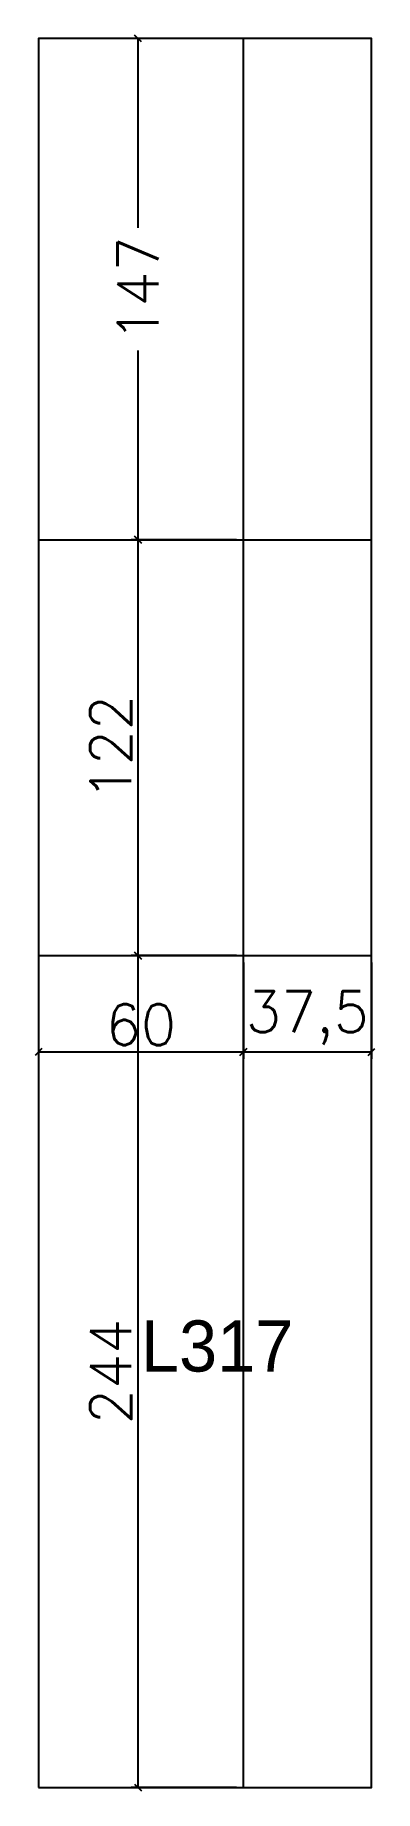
# Model space of a CAD drawing. Extents: x 6096 to 6196, y 2280 to 2795.
import ezdxf

# ---------------------------------------------------------------- set-up
doc = ezdxf.new("R2010")
doc.units = 0
for name, color, linetype in [('COTA', 241, 'Continuous'), ('NOMENCLATURA', 7, 'Continuous'), ('PAINEIS', 6, 'Continuous')]:
    doc.layers.add(name, color=color, linetype=linetype)
doc.styles.add('Romans', font='romans.shx', dxfattribs={"height": 12})
doc.dimstyles.new('cotas', dxfattribs={"dimtxt": 9, "dimasz": 2, "dimexe": 2, "dimexo": 2, "dimgap": 2, "dimtad": 1, "dimdec": 1, "dimzin": 12, "dimtxsty": 'Romans', "dimblk": 'OBLIQUE', "dimcen": 2.5, "dimclrd": 4, "dimclre": 4, "dimclrt": 240, "dimazin": 3, "dimtfac": 1, "dimtmove": 0, "dimatfit": 3})

# ---------------------------------------------------------------- blocks, each defined once
blk = doc.blocks.new('_OBLIQUE')
at = {"color": 0, "linetype": 'BYBLOCK'}
blk.add_line((-0.5, -0.5), (0.5, 0.5), dxfattribs=at)

msp = doc.modelspace()

# ---------------------------------------------------------------- linework, layer by layer
at = {"layer": 'PAINEIS'}
for p, q in [((6157.07, 2280.94), (6157.07, 2793.94)), ((6097.07, 2646.94), (6194.57, 2646.94)), ((6097.07, 2524.94), (6194.57, 2524.94))]:
    msp.add_line(p, q, dxfattribs=at)
msp.add_lwpolyline([(6097.07, 2280.94), (6194.57, 2280.94), (6194.57, 2793.94), (6097.07, 2793.94)], close=True, dxfattribs=at)

# ---------------------------------------------------------------- texts
at = {"layer": 'NOMENCLATURA'}
msp.add_text('L317', height=15, dxfattribs=at).set_placement((6127.07, 2402.94))

# ---------------------------------------------------------------- dimensions: what is measured, and where the dimension line sits
at = {"layer": 'COTA'}
msp.add_linear_dim(base=(6126.21, 2646.94), p1=(6157.07, 2646.94), p2=(6157.07, 2793.94), angle=90, location=(6126.21, 2720.44), dimstyle='cotas', override={"dimtmove": 2}, dxfattribs=at).render()
for base, p1, p2 in [((6126.21, 2524.94), (6157.07, 2524.94), (6157.07, 2646.94)), ((6126.21, 2280.94), (6157.07, 2280.94), (6157.07, 2524.94))]:
    msp.add_linear_dim(base=base, p1=p1, p2=p2, angle=90, dimstyle='cotas', dxfattribs=at).render()
for base, p1, p2 in [((6097.07, 2496.67), (6097.07, 2524.94), (6157.07, 2524.94)), ((6157.07, 2496.67), (6157.07, 2524.94), (6194.57, 2524.94))]:
    msp.add_linear_dim(base=base, p1=p1, p2=p2, dimstyle='cotas', dxfattribs=at).render()

doc.saveas('drawing.dxf')
